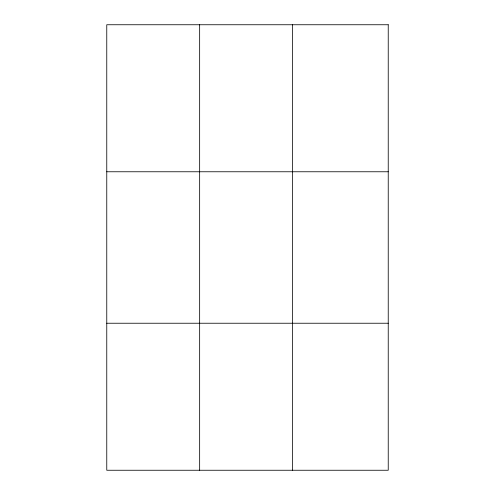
<?xml version="1.0" encoding="UTF-8"?>
<svg xmlns="http://www.w3.org/2000/svg" width="495" height="495" viewBox="0 0 495 495"><rect width="100%" height="100%" fill="white"/><g stroke="black" fill="none" stroke-linecap="round" stroke-linejoin="round"><path stroke-width="0.74" d="M199.652 470.25L199.652 24.75M292.533 470.25L292.533 24.75M106.765 171.765L388.235 171.765M106.765 323.235L388.235 323.235M388.235 24.75L388.235 470.25L106.765 470.25L106.765 24.75L388.235 24.75"/></g></svg>
